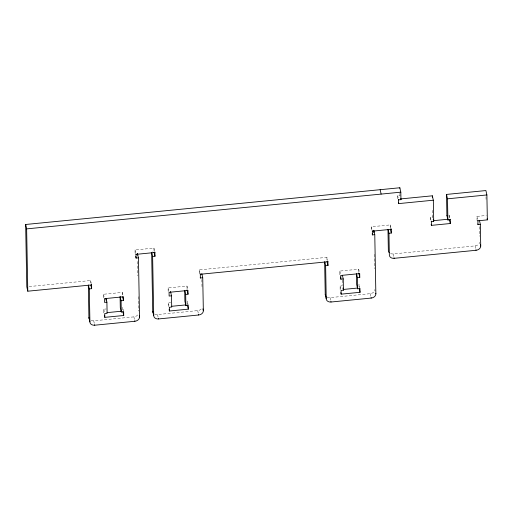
<?xml version="1.0" encoding="UTF-8"?>
<svg xmlns="http://www.w3.org/2000/svg" width="513" height="513" viewBox="0 0 513 513"><rect width="100%" height="100%" fill="white"/><g stroke="black" fill="none" stroke-linecap="round" stroke-linejoin="round"><path stroke-width="0.38" stroke-dasharray="2.56 1.92" d="M397.665 198.749L397.607 195.479L399.967 195.241L400.153 196.069M430.413 220.039L430.362 217.236L432.722 216.999L432.85 217.55M448.824 215.422L449.266 215.377L450.01 218.673M135.086 253.23L135.022 249.959L153.932 248.106L154.676 251.402M371.399 229.574L371.348 226.772L390.252 224.912L390.874 227.663M477.096 220.699L476.904 216.409L486.362 215.486M152.226 252.018L152.669 251.973M29.19 286.568L90.602 280.54L91.282 283.561M199.442 273.884L199.313 269.87L326.928 257.346L327.608 260.373M390.579 253.576A4.771 3.706 -12.7 0 0 393.157 253.929L475.083 245.887A4.771 3.706 -12.7 0 0 479.674 242.373M103.549 297.995L103.485 294.257L122.389 292.404L123.383 296.796M168.149 291.66L168.078 287.921L186.982 286.062L187.976 290.461M339.875 274.808L339.805 271.069L358.715 269.21L359.536 272.878M103.825 312.949L103.761 309.211L106.12 308.98M168.424 306.614L168.354 302.875L170.72 302.644M340.151 289.762L340.081 286.023L342.447 285.792M91.115 320.458A4.771 3.706 -12.7 0 0 93.712 320.811L133.887 316.867A4.771 3.706 -12.7 0 0 138.478 313.353M154.528 314.007A4.771 3.706 -12.7 0 0 157.523 314.552L197.697 310.609A4.771 3.706 -12.7 0 0 202.045 307.813M327.044 297.078A4.771 3.706 -12.7 0 0 330.039 297.623L370.213 293.68A4.771 3.706 -12.7 0 0 374.856 289.813M476.904 216.409L477.59 219.436M475.083 245.887L475.763 248.908M430.362 217.236L430.978 219.981M397.607 195.479L398.345 198.775M393.157 253.929L393.901 257.225M371.348 226.772L371.97 229.516M374.932 289.749L375.118 290.576M370.213 293.68L370.957 296.976M359.979 288.562L358.991 284.17L359.055 287.908M339.805 271.069L340.799 275.462M340.081 286.023L341.074 290.416M330.039 297.623L330.718 300.644M199.313 269.87L200.057 273.166M197.697 310.609L198.377 313.629M188.252 305.415L187.258 301.022L187.316 304.01M168.078 287.921L168.739 290.852M168.354 302.875L169.341 307.268M157.523 314.552L158.139 317.297M135.022 249.959L135.765 253.255M133.887 316.867L134.566 319.894M123.652 311.75L122.665 307.358L122.735 311.096M103.485 294.257L104.472 298.656M103.761 309.211L104.748 313.61M93.712 320.811L94.392 323.831M486.016 196.787L486.074 199.903M479.463 226.72L479.636 236.243M449.266 215.377L449.324 218.647M432.6 210.381L432.722 216.999M399.922 192.907L399.967 195.241M390.252 224.912L390.303 227.721M374.221 254.275L374.49 268.677M358.715 269.21L358.767 272.204M342.344 280.181L342.434 284.991M326.928 257.346L326.986 260.386M201.859 279.572L202 287.139M186.982 286.062L187.04 289.056M153.932 248.106L153.99 251.376M137.606 261.47L137.869 275.866M138.254 296.668L138.516 311.064M122.389 292.404L122.447 295.392M90.602 280.54L90.654 283.343"/><path stroke-width="0.77" d="M88.435 285.061L89.3 288.902L91.66 288.672L91.596 284.933L27.785 291.198L26.798 286.799L25.65 224.482L399.832 187.764L400.82 192.163L400.961 199.64L398.595 199.871L398.473 199.32M25.65 224.482L26.638 228.881L400.82 192.163M400.563 198.935L432.337 195.812L433.325 200.211L433.716 221.398L431.35 221.629L431.228 221.077M431.17 224.271L431.42 225.367L450.324 223.514L450.26 219.776L447.894 220.006L446.906 215.607L446.515 194.421L485.901 190.56L486.888 194.953L487.35 219.878L477.898 220.808L477.776 220.257M398.357 202.237L398.665 203.61L433.325 200.211M446.515 194.421L447.503 198.82L486.888 194.953M446.906 215.607L447.644 215.537M433.972 220.622L448.157 219.231M135.894 253.807L136.016 254.358L154.92 252.499L154.99 256.237L152.624 256.468L151.758 252.627M372.214 230.619L372.342 231.164L391.246 229.311L391.316 233.049L388.95 233.28L388.085 229.433M135.714 256.449L136.086 258.097L138.446 257.859L139.536 317.06A4.771 3.706 -12.7 0 1 134.881 321.266L94.7 325.21A4.771 3.706 -12.7 0 1 89.91 321.933L88.916 317.534L88.319 285.196M372.162 233.806L372.406 234.903L374.772 234.672L375.862 293.872A4.771 3.706 -12.7 0 1 371.2 298.072L331.026 302.016A4.771 3.706 -12.7 0 1 326.23 298.739L325.242 294.347L324.646 262.008M477.84 223.995L477.969 224.547L480.328 224.316L480.732 246.08A4.771 3.706 -12.7 0 1 476.07 250.28L394.144 258.321A4.771 3.706 -12.7 0 1 389.354 255.089L388.95 233.28M200.179 273.718L200.307 274.269L327.916 261.745L327.987 265.484L325.627 265.715L324.755 261.867M200.25 277.456L200.371 278.008L202.738 277.77L203.347 310.801A4.771 3.706 -12.7 0 1 198.685 315.001L158.511 318.945A4.771 3.706 -12.7 0 1 153.714 315.668L152.727 311.276L151.649 252.877M120.093 296.373L120.298 307.588L121.292 311.987L123.652 311.75L123.723 315.495L104.819 317.348L104.748 313.61L107.114 313.379L106.903 302.157L104.543 302.394L104.472 298.656L123.383 296.796L123.447 300.535L121.087 300.765L120.26 297.104M184.706 290.833L184.898 301.253L185.886 305.645L188.252 305.415L188.316 309.153L169.412 311.006L169.341 307.268L171.708 307.037L171.502 295.821L169.136 296.052L169.072 292.314L187.976 290.461L188.047 294.199L185.68 294.43L184.853 290.768M340.369 277.007L340.869 279.2L343.229 278.969L343.434 290.185L341.074 290.416L341.145 294.154L360.049 292.301L359.979 288.562L357.619 288.793L356.625 284.401L356.432 273.987M356.586 273.916L357.407 277.578L359.773 277.347L359.703 273.609L340.799 275.462L340.869 279.2M106.98 312.641L121.158 311.25M171.573 306.306L185.751 304.914M343.3 289.454L357.484 288.062M487.1 218.782L487.35 219.878M479.463 220.468L480.328 224.316M480.418 244.707L480.732 246.08M475.949 249.735L476.07 250.28M450.132 219.224L450.26 219.776M449.523 219.942L450.324 223.514M433.222 219.198L433.716 221.398M400.833 199.089L400.961 199.64M391.124 228.76L391.246 229.311M390.387 228.926L391.316 233.049M380.139 189.701L381.127 194.094M394.022 257.77L394.144 258.321M373.842 230.555L374.772 234.672M375.734 293.321L375.862 293.872M371.079 297.527L371.2 298.072M358.779 272.948L359.773 277.347M359.222 288.639L360.049 292.301M342.402 275.308L343.229 278.969M342.94 287.992L343.434 290.185M340.812 292.692L341.145 294.154M327.794 261.194L327.916 261.745M327.057 261.361L327.987 265.484M330.904 301.464L331.026 302.016M201.808 273.653L202.738 277.77M202.911 308.877L203.347 310.801M198.563 314.456L198.685 315.001M187.053 289.8L188.047 294.199M187.328 304.76L188.316 309.153M170.508 291.429L171.502 295.821M169.085 309.544L169.412 311.006M154.798 251.954L154.92 252.499M154.06 252.12L154.99 256.237M158.389 318.393L158.511 318.945M137.516 253.743L138.446 257.859M139.286 315.963L139.536 317.06M134.752 320.715L134.881 321.266M122.626 296.873L123.447 300.535M122.896 311.827L123.723 315.495M106.082 298.495L106.903 302.157M104.325 315.149L104.819 317.348M91.468 284.382L91.596 284.933M90.859 285.1L91.66 288.672M94.578 324.658L94.7 325.21M477.898 220.808L477.969 224.547M447.503 198.82L447.894 220.006M432.337 195.812L432.356 197.139M431.35 221.629L431.42 225.367M399.832 187.764L399.839 188.233M398.595 199.871L398.665 203.61M387.975 229.677L388.36 250.69A4.771 3.706 -12.7 0 0 389.187 252.646M373.778 230.279L373.823 232.678M372.342 231.164L372.406 234.903M357.407 277.578L357.619 288.793M325.627 265.715L326.23 298.739M200.307 274.269L200.371 278.008M185.68 294.43L185.886 305.645M152.624 256.468L153.714 315.668M137.458 253.467L137.484 255.07M136.016 254.358L136.086 258.097M121.087 300.765L121.292 311.987M105.928 298.566L105.96 300.169M89.3 288.902L89.91 321.933M26.638 228.881L27.785 291.198M153.534 313.244A4.771 3.706 -12.7 0 1 152.727 311.276M326.05 296.315A4.771 3.706 -12.7 0 1 325.242 294.347M89.724 319.509A4.771 3.706 -12.7 0 1 88.916 317.534"/></g></svg>
